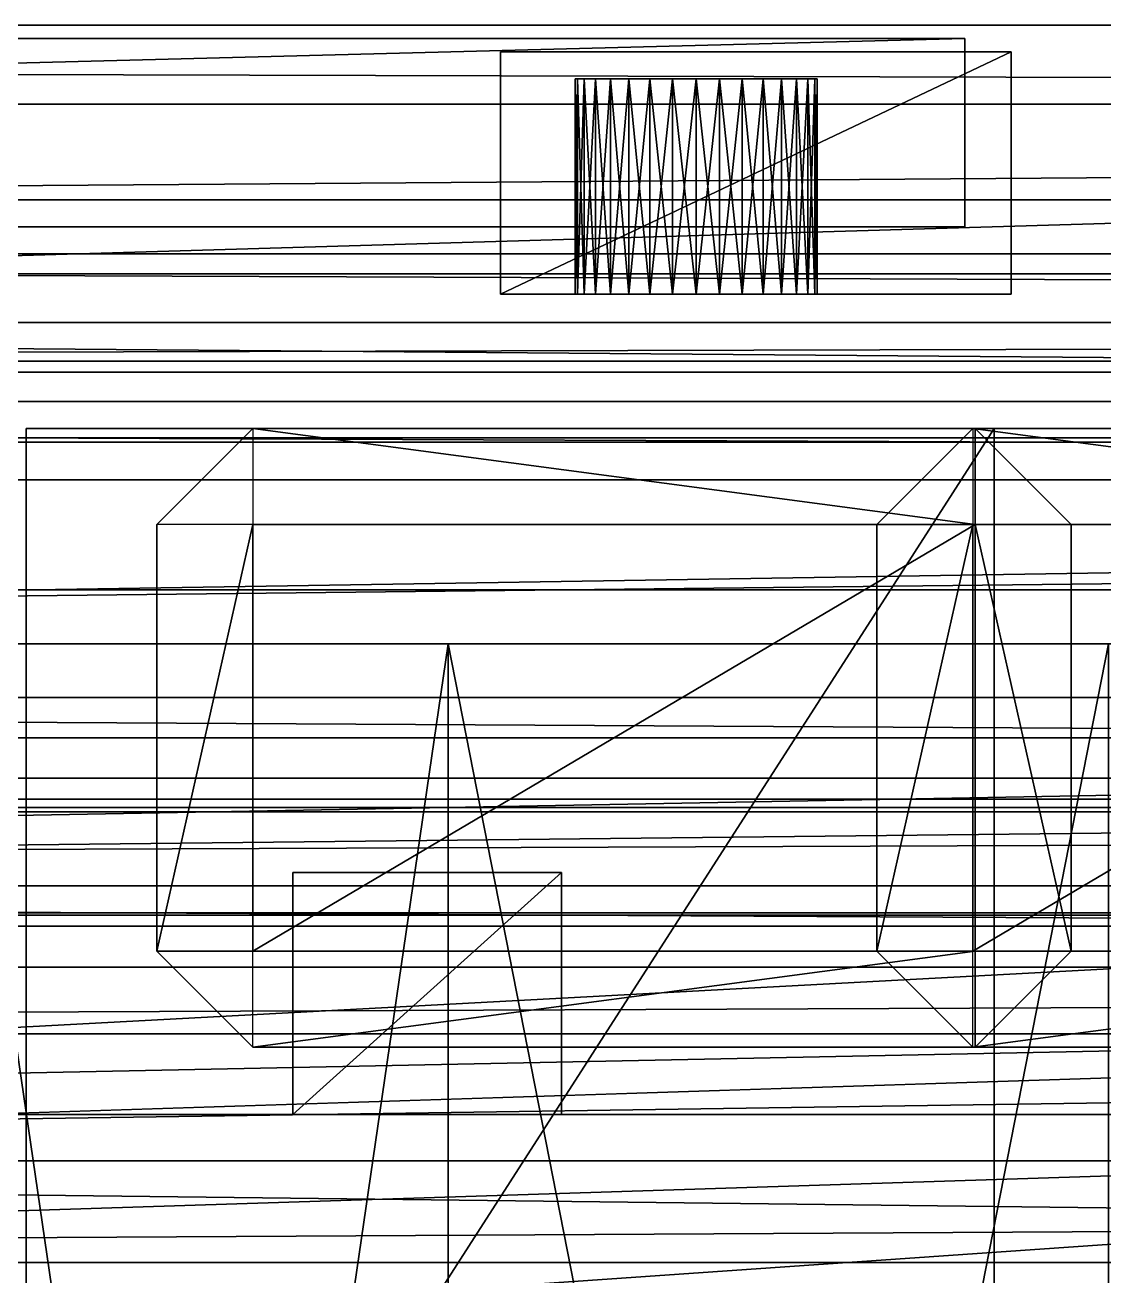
# Model space of a CAD drawing. Header units: millimetres. Extents: x -18 to 4450, y -985 to 970.
# Drawn here: x 2660.1 to 2740.3, y 783 to 876 of the extents above; entities that cross this region are included whole.
import ezdxf

# ---------------------------------------------------------------- set-up
doc = ezdxf.new("R2010")
doc.units = ezdxf.units.MM
for name, color, linetype in [('body__right_beltline_trim_rear_tub', 9, 'CONTINUOUS'), ('body__right_rear_black_fender_flare_arc_10', 250, 'CONTINUOUS'), ('body__right_rear_black_fender_flare_arc_9', 250, 'CONTINUOUS'), ('body__right_rear_outer_arch_rounded_skin_facet_7', 40, 'CONTINUOUS'), ('body__right_rear_quarter_panel', 40, 'CONTINUOUS'), ('body__right_rear_quarter_waist_tapered_surface', 40, 'CONTINUOUS'), ('body__right_rear_tub_top_flange', 50, 'CONTINUOUS'), ('body__right_tub_top_capping', 40, 'CONTINUOUS'), ('hard_top__right_hardtop_lower_retainer_rail', 9, 'CONTINUOUS'), ('hard_top__right_hardtop_lower_side_roll_surface', 8, 'CONTINUOUS'), ('hard_top__right_hardtop_rear_window_center_track', 9, 'CONTINUOUS'), ('hard_top__right_hardtop_rear_window_lower_inner_shadow', 151, 'CONTINUOUS'), ('hard_top__right_hardtop_rear_window_upper_inner_shadow', 151, 'CONTINUOUS'), ('hard_top__right_hardtop_side_panel', 40, 'CONTINUOUS'), ('hard_top__right_hardtop_side_tapered_upper_skin', 40, 'CONTINUOUS'), ('hard_top__right_hardtop_to_tub_join_shadow', 250, 'CONTINUOUS'), ('hard_top__right_roof_drip_rail_outer_shadow', 8, 'CONTINUOUS'), ('hard_top__right_roof_gutter_rivet_7', 9, 'CONTINUOUS'), ('hard_top__right_roof_side_panel_subtle_vertical_pressing_4', 8, 'CONTINUOUS'), ('hard_top__roof_right_gutter', 7, 'CONTINUOUS'), ('running_gear__rear_right_tire_sidewall_tick_6', 8, 'CONTINUOUS'), ('running_gear__rear_right_tire_sidewall_tick_7', 8, 'CONTINUOUS'), ('running_gear__rear_right_tire_tire', 250, 'CONTINUOUS')]:
    doc.layers.add(name, color=color, linetype=linetype)

msp = doc.modelspace()

# ---------------------------------------------------------------- linework, layer by layer
at = {"layer": 'body__right_beltline_trim_rear_tub'}
for points in [[(1965.000033, 845.000029, 1118.000031), (1965.000033, 845.000029, 1146.000028), (3355.000019, 845.000029, 1146.000028)], [(1965.000033, 845.000029, 1118.000031), (3355.000019, 845.000029, 1146.000028), (3355.000019, 845.000029, 1118.000031)], [(1965.000033, 823.000014, 1146.000028), (3355.000019, 823.000014, 1146.000028), (3355.000019, 845.000029, 1146.000028)], [(1965.000033, 823.000014, 1146.000028), (3355.000019, 845.000029, 1146.000028), (1965.000033, 845.000029, 1146.000028)], [(1965.000033, 823.000014, 1118.000031), (1965.000033, 845.000029, 1118.000031), (3355.000019, 845.000029, 1118.000031)], [(1965.000033, 823.000014, 1118.000031), (3355.000019, 845.000029, 1118.000031), (3355.000019, 823.000014, 1118.000031)], [(1965.000033, 823.000014, 1118.000031), (3355.000019, 823.000014, 1118.000031), (3355.000019, 823.000014, 1146.000028)], [(1965.000033, 823.000014, 1118.000031), (3355.000019, 823.000014, 1146.000028), (1965.000033, 823.000014, 1146.000028)]]:
    msp.add_3dface(points, dxfattribs=at)
at = {"layer": 'body__right_rear_black_fender_flare_arc_10'}
for points in [[(2669.900656, 838.859975, 584.640026), (2677.040815, 846.000016, 584.640026), (2677.040815, 846.000016, 604.359984)], [(2669.900656, 838.859975, 584.640026), (2677.040815, 846.000016, 604.359984), (2669.900656, 838.859975, 604.359984)], [(2669.900656, 838.859975, 584.640026), (2677.040815, 846.000016, 584.640026), (2677.040815, 838.859975, 577.499986)], [(2669.900656, 838.859975, 604.359984), (2677.040815, 846.000016, 604.359984), (2677.040815, 838.859975, 611.500025)], [(2677.040815, 846.000016, 584.640026), (2677.040815, 846.000016, 604.359984), (2730.760813, 846.000016, 604.359984)], [(2677.040815, 846.000016, 584.640026), (2730.760813, 846.000016, 604.359984), (2730.760813, 846.000016, 584.640026)], [(2677.040815, 846.000016, 584.640026), (2677.040815, 838.859975, 577.499986), (2730.760813, 838.859975, 577.499986)], [(2677.040815, 846.000016, 584.640026), (2730.760813, 838.859975, 577.499986), (2730.760813, 846.000016, 584.640026)], [(2677.040815, 846.000016, 604.359984), (2677.040815, 838.859975, 611.500025), (2730.760813, 838.859975, 611.500025)], [(2677.040815, 846.000016, 604.359984), (2730.760813, 838.859975, 611.500025), (2730.760813, 846.000016, 604.359984)], [(2737.900734, 838.859975, 584.640026), (2730.760813, 846.000016, 584.640026), (2730.760813, 846.000016, 604.359984)], [(2737.900734, 838.859975, 584.640026), (2730.760813, 846.000016, 604.359984), (2737.900734, 838.859975, 604.359984)], [(2737.900734, 838.859975, 584.640026), (2730.760813, 846.000016, 584.640026), (2730.760813, 838.859975, 577.499986)], [(2737.900734, 838.859975, 604.359984), (2730.760813, 846.000016, 604.359984), (2730.760813, 838.859975, 611.500025)], [(2669.900656, 807.139993, 584.640026), (2669.900656, 807.139993, 604.359984), (2669.900656, 838.859975, 604.359984)], [(2669.900656, 807.139993, 584.640026), (2669.900656, 838.859975, 604.359984), (2669.900656, 838.859975, 584.640026)], [(2669.900656, 807.139993, 584.640026), (2677.040815, 807.139993, 577.499986), (2677.040815, 838.859975, 577.499986)], [(2669.900656, 807.139993, 584.640026), (2677.040815, 838.859975, 577.499986), (2669.900656, 838.859975, 584.640026)], [(2669.900656, 807.139993, 604.359984), (2677.040815, 807.139993, 611.500025), (2677.040815, 838.859975, 611.500025)], [(2669.900656, 807.139993, 604.359984), (2677.040815, 838.859975, 611.500025), (2669.900656, 838.859975, 604.359984)], [(2677.040815, 807.139993, 611.500025), (2730.760813, 807.139993, 611.500025), (2730.760813, 838.859975, 611.500025)], [(2677.040815, 807.139993, 611.500025), (2730.760813, 838.859975, 611.500025), (2677.040815, 838.859975, 611.500025)], [(2677.040815, 807.139993, 577.499986), (2677.040815, 838.859975, 577.499986), (2730.760813, 838.859975, 577.499986)], [(2677.040815, 807.139993, 577.499986), (2730.760813, 838.859975, 577.499986), (2730.760813, 807.139993, 577.499986)], [(2737.900734, 807.139993, 584.640026), (2730.760813, 807.139993, 577.499986), (2730.760813, 838.859975, 577.499986)], [(2737.900734, 807.139993, 584.640026), (2730.760813, 838.859975, 577.499986), (2737.900734, 838.859975, 584.640026)], [(2737.900734, 807.139993, 604.359984), (2730.760813, 807.139993, 611.500025), (2730.760813, 838.859975, 611.500025)], [(2737.900734, 807.139993, 604.359984), (2730.760813, 838.859975, 611.500025), (2737.900734, 838.859975, 604.359984)], [(2737.900734, 807.139993, 584.640026), (2737.900734, 838.859975, 584.640026), (2737.900734, 838.859975, 604.359984)], [(2737.900734, 807.139993, 584.640026), (2737.900734, 838.859975, 604.359984), (2737.900734, 807.139993, 604.359984)], [(2669.900656, 807.139993, 584.640026), (2677.040815, 800.000012, 584.640026), (2677.040815, 800.000012, 604.359984)], [(2669.900656, 807.139993, 584.640026), (2677.040815, 800.000012, 604.359984), (2669.900656, 807.139993, 604.359984)], [(2669.900656, 807.139993, 584.640026), (2677.040815, 800.000012, 584.640026), (2677.040815, 807.139993, 577.499986)], [(2669.900656, 807.139993, 604.359984), (2677.040815, 800.000012, 604.359984), (2677.040815, 807.139993, 611.500025)], [(2677.040815, 800.000012, 584.640026), (2677.040815, 807.139993, 577.499986), (2730.760813, 807.139993, 577.499986)], [(2677.040815, 800.000012, 584.640026), (2730.760813, 807.139993, 577.499986), (2730.760813, 800.000012, 584.640026)], [(2677.040815, 800.000012, 604.359984), (2677.040815, 807.139993, 611.500025), (2730.760813, 807.139993, 611.500025)], [(2677.040815, 800.000012, 604.359984), (2730.760813, 807.139993, 611.500025), (2730.760813, 800.000012, 604.359984)], [(2737.900734, 807.139993, 584.640026), (2730.760813, 800.000012, 584.640026), (2730.760813, 800.000012, 604.359984)], [(2737.900734, 807.139993, 584.640026), (2730.760813, 800.000012, 604.359984), (2737.900734, 807.139993, 604.359984)], [(2737.900734, 807.139993, 584.640026), (2730.760813, 800.000012, 584.640026), (2730.760813, 807.139993, 577.499986)], [(2737.900734, 807.139993, 604.359984), (2730.760813, 800.000012, 604.359984), (2730.760813, 807.139993, 611.500025)], [(2677.040815, 800.000012, 584.640026), (2730.760813, 800.000012, 584.640026), (2730.760813, 800.000012, 604.359984)], [(2677.040815, 800.000012, 584.640026), (2730.760813, 800.000012, 604.359984), (2677.040815, 800.000012, 604.359984)]]:
    msp.add_3dface(points, dxfattribs=at)
at = {"layer": 'body__right_rear_black_fender_flare_arc_9'}
for points in [[(2723.440886, 838.859975, 655.690312), (2730.581045, 846.000016, 655.690312), (2730.581045, 846.000016, 675.41033)], [(2723.440886, 838.859975, 655.690312), (2730.581045, 846.000016, 675.41033), (2723.440886, 838.859975, 675.41033)], [(2723.440886, 838.859975, 655.690312), (2730.581045, 846.000016, 655.690312), (2730.581045, 838.859975, 648.550332)], [(2723.440886, 838.859975, 675.41033), (2730.581045, 846.000016, 675.41033), (2730.581045, 838.859975, 682.550311)], [(2730.581045, 846.000016, 655.690312), (2730.581045, 846.000016, 675.41033), (2784.301043, 846.000016, 675.41033)], [(2730.581045, 846.000016, 655.690312), (2784.301043, 846.000016, 675.41033), (2784.301043, 846.000016, 655.690312)], [(2730.581045, 846.000016, 655.690312), (2730.581045, 838.859975, 648.550332), (2784.301043, 838.859975, 648.550332)], [(2730.581045, 846.000016, 655.690312), (2784.301043, 838.859975, 648.550332), (2784.301043, 846.000016, 655.690312)], [(2730.581045, 846.000016, 675.41033), (2730.581045, 838.859975, 682.550311), (2784.301043, 838.859975, 682.550311)], [(2730.581045, 846.000016, 675.41033), (2784.301043, 838.859975, 682.550311), (2784.301043, 846.000016, 675.41033)], [(2723.440886, 807.139993, 655.690312), (2723.440886, 807.139993, 675.41033), (2723.440886, 838.859975, 675.41033)], [(2723.440886, 807.139993, 655.690312), (2723.440886, 838.859975, 675.41033), (2723.440886, 838.859975, 655.690312)], [(2723.440886, 807.139993, 655.690312), (2730.581045, 807.139993, 648.550332), (2730.581045, 838.859975, 648.550332)], [(2723.440886, 807.139993, 655.690312), (2730.581045, 838.859975, 648.550332), (2723.440886, 838.859975, 655.690312)], [(2723.440886, 807.139993, 675.41033), (2730.581045, 807.139993, 682.550311), (2730.581045, 838.859975, 682.550311)], [(2723.440886, 807.139993, 675.41033), (2730.581045, 838.859975, 682.550311), (2723.440886, 838.859975, 675.41033)], [(2730.581045, 807.139993, 682.550311), (2784.301043, 807.139993, 682.550311), (2784.301043, 838.859975, 682.550311)], [(2730.581045, 807.139993, 682.550311), (2784.301043, 838.859975, 682.550311), (2730.581045, 838.859975, 682.550311)], [(2730.581045, 807.139993, 648.550332), (2730.581045, 838.859975, 648.550332), (2784.301043, 838.859975, 648.550332)], [(2730.581045, 807.139993, 648.550332), (2784.301043, 838.859975, 648.550332), (2784.301043, 807.139993, 648.550332)], [(2723.440886, 807.139993, 655.690312), (2730.581045, 800.000012, 655.690312), (2730.581045, 800.000012, 675.41033)], [(2723.440886, 807.139993, 655.690312), (2730.581045, 800.000012, 675.41033), (2723.440886, 807.139993, 675.41033)], [(2723.440886, 807.139993, 655.690312), (2730.581045, 800.000012, 655.690312), (2730.581045, 807.139993, 648.550332)], [(2723.440886, 807.139993, 675.41033), (2730.581045, 800.000012, 675.41033), (2730.581045, 807.139993, 682.550311)], [(2730.581045, 800.000012, 655.690312), (2730.581045, 807.139993, 648.550332), (2784.301043, 807.139993, 648.550332)], [(2730.581045, 800.000012, 655.690312), (2784.301043, 807.139993, 648.550332), (2784.301043, 800.000012, 655.690312)], [(2730.581045, 800.000012, 675.41033), (2730.581045, 807.139993, 682.550311), (2784.301043, 807.139993, 682.550311)], [(2730.581045, 800.000012, 675.41033), (2784.301043, 807.139993, 682.550311), (2784.301043, 800.000012, 675.41033)], [(2730.581045, 800.000012, 655.690312), (2784.301043, 800.000012, 655.690312), (2784.301043, 800.000012, 675.41033)], [(2730.581045, 800.000012, 655.690312), (2784.301043, 800.000012, 675.41033), (2730.581045, 800.000012, 675.41033)]]:
    msp.add_3dface(points, dxfattribs=at)
at = {"layer": 'body__right_rear_outer_arch_rounded_skin_facet_7'}
for points in [[(2660.173416, 734.000027, 688.000023), (2660.173416, 846.000016, 688.000023), (2732.173443, 846.000016, 688.000023)], [(2660.173416, 734.000027, 688.000023), (2732.173443, 846.000016, 688.000023), (2732.173443, 734.000027, 688.000023)], [(2660.173416, 734.000027, 683.960915), (2732.173443, 734.000027, 683.960915), (2732.173443, 846.000016, 683.960915)], [(2660.173416, 734.000027, 683.960915), (2732.173443, 846.000016, 683.960915), (2660.173416, 846.000016, 683.960915)], [(2660.173416, 734.000027, 688.000023), (2660.173416, 734.000027, 683.960915), (2660.173416, 846.000016, 683.960915)], [(2660.173416, 734.000027, 688.000023), (2660.173416, 846.000016, 683.960915), (2660.173416, 846.000016, 688.000023)], [(2660.173416, 846.000016, 688.000023), (2660.173416, 846.000016, 683.960915), (2732.173443, 846.000016, 683.960915)], [(2660.173416, 846.000016, 688.000023), (2732.173443, 846.000016, 683.960915), (2732.173443, 846.000016, 688.000023)], [(2732.173443, 846.000016, 688.000023), (2732.173443, 846.000016, 683.960915), (2732.173443, 734.000027, 683.960915)], [(2732.173443, 846.000016, 688.000023), (2732.173443, 734.000027, 683.960915), (2732.173443, 734.000027, 688.000023)]]:
    msp.add_3dface(points, dxfattribs=at)
at = {"layer": 'body__right_rear_quarter_panel'}
for points in [[(2154.700041, 795.000017, 739.700019), (2154.700041, 795.000017, 1320.299983), (3395.299911, 795.000017, 1320.299983)], [(2154.700041, 795.000017, 739.700019), (3395.299911, 795.000017, 1320.299983), (3395.299911, 795.000017, 739.700019)], [(2154.700041, 795.000017, 739.700019), (2154.700041, 780.300021, 725.000024), (3395.299911, 780.300021, 725.000024)], [(2154.700041, 795.000017, 739.700019), (3395.299911, 780.300021, 725.000024), (3395.299911, 795.000017, 739.700019)], [(2154.700041, 795.000017, 1320.299983), (2154.700041, 780.300021, 1335.000038), (3395.299911, 780.300021, 1335.000038)], [(2154.700041, 795.000017, 1320.299983), (3395.299911, 780.300021, 1335.000038), (3395.299911, 795.000017, 1320.299983)]]:
    msp.add_3dface(points, dxfattribs=at)
at = {"layer": 'body__right_rear_quarter_waist_tapered_surface'}
for points in [[(1942.000031, 730.000019, 723.999977), (1942.000031, 829.999983, 723.999977), (3384.99999, 829.999983, 745.999992)], [(1942.000031, 730.000019, 723.999977), (3384.99999, 829.999983, 745.999992), (3384.99999, 730.000019, 745.999992)], [(1942.000031, 730.000019, 1304.999948), (3384.99999, 730.000019, 1277.999997), (3384.99999, 829.999983, 1277.999997)], [(1942.000031, 730.000019, 1304.999948), (3384.99999, 829.999983, 1277.999997), (1942.000031, 829.999983, 1304.999948)], [(1942.000031, 829.999983, 723.999977), (1942.000031, 829.999983, 1304.999948), (3384.99999, 829.999983, 1277.999997)], [(1942.000031, 829.999983, 723.999977), (3384.99999, 829.999983, 1277.999997), (3384.99999, 829.999983, 745.999992)]]:
    msp.add_3dface(points, dxfattribs=at)
at = {"layer": 'body__right_rear_tub_top_flange'}
for points in [[(2332.560062, 825.999975, 1242.560029), (2332.560062, 825.999975, 1263.440013), (3677.439928, 825.999975, 1263.440013)], [(2332.560062, 825.999975, 1242.560029), (3677.439928, 825.999975, 1263.440013), (3677.439928, 825.999975, 1242.560029)], [(2332.560062, 825.999975, 1242.560029), (2332.560062, 818.44002, 1235.000014), (3677.439928, 818.44002, 1235.000014)], [(2332.560062, 825.999975, 1242.560029), (3677.439928, 818.44002, 1235.000014), (3677.439928, 825.999975, 1242.560029)], [(2332.560062, 825.999975, 1263.440013), (2332.560062, 818.44002, 1271.000028), (3677.439928, 818.44002, 1271.000028)], [(2332.560062, 825.999975, 1263.440013), (3677.439928, 818.44002, 1271.000028), (3677.439928, 825.999975, 1263.440013)], [(2332.560062, 791.559994, 1271.000028), (3677.439928, 791.559994, 1271.000028), (3677.439928, 818.44002, 1271.000028)], [(2332.560062, 791.559994, 1271.000028), (3677.439928, 818.44002, 1271.000028), (2332.560062, 818.44002, 1271.000028)], [(2332.560062, 791.559994, 1235.000014), (2332.560062, 818.44002, 1235.000014), (3677.439928, 818.44002, 1235.000014)], [(2332.560062, 791.559994, 1235.000014), (3677.439928, 818.44002, 1235.000014), (3677.439928, 791.559994, 1235.000014)], [(2332.560062, 783.999979, 1242.560029), (2332.560062, 791.559994, 1235.000014), (3677.439928, 791.559994, 1235.000014)], [(2332.560062, 783.999979, 1242.560029), (3677.439928, 791.559994, 1235.000014), (3677.439928, 783.999979, 1242.560029)], [(2332.560062, 783.999979, 1263.440013), (2332.560062, 791.559994, 1271.000028), (3677.439928, 791.559994, 1271.000028)], [(2332.560062, 783.999979, 1263.440013), (3677.439928, 791.559994, 1271.000028), (3677.439928, 783.999979, 1263.440013)], [(2332.560062, 783.999979, 1242.560029), (3677.439928, 783.999979, 1242.560029), (3677.439928, 783.999979, 1263.440013)], [(2332.560062, 783.999979, 1242.560029), (3677.439928, 783.999979, 1263.440013), (2332.560062, 783.999979, 1263.440013)]]:
    msp.add_3dface(points, dxfattribs=at)
at = {"layer": 'body__right_tub_top_capping'}
for points in [[(1972.180009, 857.500017, 1334.179997), (1972.180009, 857.500017, 1367.820024), (3477.81992, 857.500017, 1367.820024)], [(1972.180009, 857.500017, 1334.179997), (3477.81992, 857.500017, 1367.820024), (3477.81992, 857.500017, 1334.179997)], [(1972.180009, 857.500017, 1334.179997), (1972.180009, 845.319986, 1322.000027), (3477.81992, 845.319986, 1322.000027)], [(1972.180009, 857.500017, 1334.179997), (3477.81992, 845.319986, 1322.000027), (3477.81992, 857.500017, 1334.179997)], [(1972.180009, 857.500017, 1367.820024), (1972.180009, 845.319986, 1379.999995), (3477.81992, 845.319986, 1379.999995)], [(1972.180009, 857.500017, 1367.820024), (3477.81992, 845.319986, 1379.999995), (3477.81992, 857.500017, 1367.820024)], [(1972.180009, 764.680028, 1379.999995), (3477.81992, 764.680028, 1379.999995), (3477.81992, 845.319986, 1379.999995)], [(1972.180009, 764.680028, 1379.999995), (3477.81992, 845.319986, 1379.999995), (1972.180009, 845.319986, 1379.999995)], [(1972.180009, 764.680028, 1322.000027), (1972.180009, 845.319986, 1322.000027), (3477.81992, 845.319986, 1322.000027)], [(1972.180009, 764.680028, 1322.000027), (3477.81992, 845.319986, 1322.000027), (3477.81992, 764.680028, 1322.000027)]]:
    msp.add_3dface(points, dxfattribs=at)
at = {"layer": 'hard_top__right_hardtop_lower_retainer_rail'}
for points in [[(1248.819947, 851.000011, 1296.820045), (1248.819947, 851.000011, 1325.180054), (3431.18, 851.000011, 1325.180054)], [(1248.819947, 851.000011, 1296.820045), (3431.18, 851.000011, 1325.180054), (3431.18, 851.000011, 1296.820045)], [(1248.819947, 851.000011, 1296.820045), (1248.819947, 842.180014, 1287.999988), (3431.18, 842.180014, 1287.999988)], [(1248.819947, 851.000011, 1296.820045), (3431.18, 842.180014, 1287.999988), (3431.18, 851.000011, 1296.820045)], [(1248.819947, 851.000011, 1325.180054), (1248.819947, 842.180014, 1333.999991), (3431.18, 842.180014, 1333.999991)], [(1248.819947, 851.000011, 1325.180054), (3431.18, 842.180014, 1333.999991), (3431.18, 851.000011, 1325.180054)], [(1248.819947, 817.820013, 1333.999991), (3431.18, 817.820013, 1333.999991), (3431.18, 842.180014, 1333.999991)], [(1248.819947, 817.820013, 1333.999991), (3431.18, 842.180014, 1333.999991), (1248.819947, 842.180014, 1333.999991)], [(1248.819947, 817.820013, 1287.999988), (1248.819947, 842.180014, 1287.999988), (3431.18, 842.180014, 1287.999988)], [(1248.819947, 817.820013, 1287.999988), (3431.18, 842.180014, 1287.999988), (3431.18, 817.820013, 1287.999988)], [(1248.819947, 809.000015, 1296.820045), (1248.819947, 817.820013, 1287.999988), (3431.18, 817.820013, 1287.999988)], [(1248.819947, 809.000015, 1296.820045), (3431.18, 817.820013, 1287.999988), (3431.18, 809.000015, 1296.820045)], [(1248.819947, 809.000015, 1325.180054), (1248.819947, 817.820013, 1333.999991), (3431.18, 817.820013, 1333.999991)], [(1248.819947, 809.000015, 1325.180054), (3431.18, 817.820013, 1333.999991), (3431.18, 809.000015, 1325.180054)], [(1248.819947, 809.000015, 1296.820045), (3431.18, 809.000015, 1296.820045), (3431.18, 809.000015, 1325.180054)], [(1248.819947, 809.000015, 1296.820045), (3431.18, 809.000015, 1325.180054), (1248.819947, 809.000015, 1325.180054)]]:
    msp.add_3dface(points, dxfattribs=at)
at = {"layer": 'hard_top__right_hardtop_lower_side_roll_surface'}
for points in [[(1225.000024, 741.999984, 1259.99999), (1225.000024, 811.999977, 1259.99999), (3414.999962, 811.999977, 1258.000016)], [(1225.000024, 741.999984, 1259.99999), (3414.999962, 811.999977, 1258.000016), (3414.999962, 741.999984, 1258.000016)], [(1225.000024, 741.999984, 1345.000029), (3414.999962, 741.999984, 1332.000017), (3414.999962, 811.999977, 1332.000017)], [(1225.000024, 741.999984, 1345.000029), (3414.999962, 811.999977, 1332.000017), (1225.000024, 811.999977, 1345.000029)], [(1225.000024, 811.999977, 1259.99999), (1225.000024, 811.999977, 1345.000029), (3414.999962, 811.999977, 1332.000017)], [(1225.000024, 811.999977, 1259.99999), (3414.999962, 811.999977, 1332.000017), (3414.999962, 811.999977, 1258.000016)]]:
    msp.add_3dface(points, dxfattribs=at)
at = {"layer": 'hard_top__right_hardtop_rear_window_center_track'}
for points in [[(2190.000057, 875, 1434.999943), (2190.000057, 875, 1452.999949), (2730.000019, 875, 1452.999949)], [(2190.000057, 875, 1434.999943), (2730.000019, 875, 1452.999949), (2730.000019, 875, 1434.999943)], [(2190.000057, 861.000001, 1452.999949), (2730.000019, 861.000001, 1452.999949), (2730.000019, 875, 1452.999949)], [(2190.000057, 861.000001, 1452.999949), (2730.000019, 875, 1452.999949), (2190.000057, 875, 1452.999949)], [(2190.000057, 861.000001, 1434.999943), (2190.000057, 875, 1434.999943), (2730.000019, 875, 1434.999943)], [(2190.000057, 861.000001, 1434.999943), (2730.000019, 875, 1434.999943), (2730.000019, 861.000001, 1434.999943)], [(2730.000019, 861.000001, 1434.999943), (2730.000019, 875, 1434.999943), (2730.000019, 875, 1452.999949)], [(2730.000019, 861.000001, 1434.999943), (2730.000019, 875, 1452.999949), (2730.000019, 861.000001, 1452.999949)], [(2190.000057, 861.000001, 1434.999943), (2730.000019, 861.000001, 1434.999943), (2730.000019, 861.000001, 1452.999949)], [(2190.000057, 861.000001, 1434.999943), (2730.000019, 861.000001, 1452.999949), (2190.000057, 861.000001, 1452.999949)]]:
    msp.add_3dface(points, dxfattribs=at)
at = {"layer": 'hard_top__right_hardtop_rear_window_lower_inner_shadow'}
for points in [[(2190.000057, 862.999976, 1360.000014), (2190.000057, 862.999976, 1381.999969), (2799.999952, 862.999976, 1381.999969)], [(2190.000057, 862.999976, 1360.000014), (2799.999952, 862.999976, 1381.999969), (2799.999952, 862.999976, 1360.000014)], [(2190.000057, 845.000029, 1381.999969), (2799.999952, 845.000029, 1381.999969), (2799.999952, 862.999976, 1381.999969)], [(2190.000057, 845.000029, 1381.999969), (2799.999952, 862.999976, 1381.999969), (2190.000057, 862.999976, 1381.999969)], [(2190.000057, 845.000029, 1360.000014), (2190.000057, 862.999976, 1360.000014), (2799.999952, 862.999976, 1360.000014)], [(2190.000057, 845.000029, 1360.000014), (2799.999952, 862.999976, 1360.000014), (2799.999952, 845.000029, 1360.000014)], [(2190.000057, 845.000029, 1360.000014), (2799.999952, 845.000029, 1360.000014), (2799.999952, 845.000029, 1381.999969)], [(2190.000057, 845.000029, 1360.000014), (2799.999952, 845.000029, 1381.999969), (2190.000057, 845.000029, 1381.999969)]]:
    msp.add_3dface(points, dxfattribs=at)
at = {"layer": 'hard_top__right_hardtop_rear_window_upper_inner_shadow'}
for points in [[(2190.000057, 862.999976, 1731.999993), (2190.000057, 862.999976, 1753.999949), (2799.999952, 862.999976, 1753.999949)], [(2190.000057, 862.999976, 1731.999993), (2799.999952, 862.999976, 1753.999949), (2799.999952, 862.999976, 1731.999993)], [(2190.000057, 845.000029, 1753.999949), (2799.999952, 845.000029, 1753.999949), (2799.999952, 862.999976, 1753.999949)], [(2190.000057, 845.000029, 1753.999949), (2799.999952, 862.999976, 1753.999949), (2190.000057, 862.999976, 1753.999949)], [(2190.000057, 845.000029, 1731.999993), (2190.000057, 862.999976, 1731.999993), (2799.999952, 862.999976, 1731.999993)], [(2190.000057, 845.000029, 1731.999993), (2799.999952, 862.999976, 1731.999993), (2799.999952, 845.000029, 1731.999993)], [(2190.000057, 845.000029, 1731.999993), (2799.999952, 845.000029, 1731.999993), (2799.999952, 845.000029, 1753.999949)], [(2190.000057, 845.000029, 1731.999993), (2799.999952, 845.000029, 1753.999949), (2190.000057, 845.000029, 1753.999949)]]:
    msp.add_3dface(points, dxfattribs=at)
at = {"layer": 'hard_top__right_hardtop_side_panel'}
for points in [[(1251.549959, 817.499995, 1331.550002), (1251.549959, 817.499995, 1898.450017), (3428.450108, 817.499995, 1898.450017)], [(1251.549959, 817.499995, 1331.550002), (3428.450108, 817.499995, 1898.450017), (3428.450108, 817.499995, 1331.550002)], [(1251.549959, 817.499995, 1331.550002), (1251.549959, 805.949986, 1320.000052), (3428.450108, 805.949986, 1320.000052)], [(1251.549959, 817.499995, 1331.550002), (3428.450108, 805.949986, 1320.000052), (3428.450108, 817.499995, 1331.550002)], [(1251.549959, 817.499995, 1898.450017), (1251.549959, 805.949986, 1909.999967), (3428.450108, 805.949986, 1909.999967)], [(1251.549959, 817.499995, 1898.450017), (3428.450108, 805.949986, 1909.999967), (3428.450108, 817.499995, 1898.450017)], [(1251.549959, 774.049997, 1909.999967), (3428.450108, 774.049997, 1909.999967), (3428.450108, 805.949986, 1909.999967)], [(1251.549959, 774.049997, 1909.999967), (3428.450108, 805.949986, 1909.999967), (1251.549959, 805.949986, 1909.999967)], [(1251.549959, 774.049997, 1320.000052), (1251.549959, 805.949986, 1320.000052), (3428.450108, 805.949986, 1320.000052)], [(1251.549959, 774.049997, 1320.000052), (3428.450108, 805.949986, 1320.000052), (3428.450108, 774.049997, 1320.000052)]]:
    msp.add_3dface(points, dxfattribs=at)
at = {"layer": 'hard_top__right_hardtop_side_tapered_upper_skin'}
for points in [[(1212.000012, 748.000026, 1307.999969), (1212.000012, 819.999993, 1307.999969), (3424.999952, 819.999993, 1299.999952)], [(1212.000012, 748.000026, 1307.999969), (3424.999952, 819.999993, 1299.999952), (3424.999952, 748.000026, 1299.999952)], [(1212.000012, 748.000026, 1789.999962), (3424.999952, 748.000026, 1781.999946), (3424.999952, 819.999993, 1781.999946)], [(1212.000012, 748.000026, 1789.999962), (3424.999952, 819.999993, 1781.999946), (1212.000012, 819.999993, 1789.999962)], [(1212.000012, 819.999993, 1307.999969), (1212.000012, 819.999993, 1789.999962), (3424.999952, 819.999993, 1781.999946)], [(1212.000012, 819.999993, 1307.999969), (3424.999952, 819.999993, 1781.999946), (3424.999952, 819.999993, 1299.999952)]]:
    msp.add_3dface(points, dxfattribs=at)
at = {"layer": 'hard_top__right_hardtop_to_tub_join_shadow'}
for points in [[(2200.000048, 833.999991, 1261.999965), (2200.000048, 833.999991, 1296.000004), (4389.999866, 833.999991, 1296.000004)], [(2200.000048, 833.999991, 1261.999965), (4389.999866, 833.999991, 1296.000004), (4389.999866, 833.999991, 1261.999965)], [(2200.000048, 810.000002, 1296.000004), (4389.999866, 810.000002, 1296.000004), (4389.999866, 833.999991, 1296.000004)], [(2200.000048, 810.000002, 1296.000004), (4389.999866, 833.999991, 1296.000004), (2200.000048, 833.999991, 1296.000004)], [(2200.000048, 810.000002, 1261.999965), (2200.000048, 833.999991, 1261.999965), (4389.999866, 833.999991, 1261.999965)], [(2200.000048, 810.000002, 1261.999965), (4389.999866, 833.999991, 1261.999965), (4389.999866, 810.000002, 1261.999965)], [(2200.000048, 810.000002, 1261.999965), (4389.999866, 810.000002, 1261.999965), (4389.999866, 810.000002, 1296.000004)], [(2200.000048, 810.000002, 1261.999965), (4389.999866, 810.000002, 1296.000004), (2200.000048, 810.000002, 1296.000004)]]:
    msp.add_3dface(points, dxfattribs=at)
at = {"layer": 'hard_top__right_roof_drip_rail_outer_shadow'}
for points in [[(1240.880013, 875.999987, 1789.880037), (1240.880013, 875.999987, 1808.120012), (3504.120111, 875.999987, 1808.120012)], [(1240.880013, 875.999987, 1789.880037), (3504.120111, 875.999987, 1808.120012), (3504.120111, 875.999987, 1789.880037)], [(1240.880013, 875.999987, 1789.880037), (1240.880013, 870.119989, 1784.000039), (3504.120111, 870.119989, 1784.000039)], [(1240.880013, 875.999987, 1789.880037), (3504.120111, 870.119989, 1784.000039), (3504.120111, 875.999987, 1789.880037)], [(1240.880013, 875.999987, 1808.120012), (1240.880013, 870.119989, 1814.00001), (3504.120111, 870.119989, 1814.00001)], [(1240.880013, 875.999987, 1808.120012), (3504.120111, 870.119989, 1814.00001), (3504.120111, 875.999987, 1808.120012)], [(1240.880013, 853.879988, 1814.00001), (3504.120111, 853.879988, 1814.00001), (3504.120111, 870.119989, 1814.00001)], [(1240.880013, 853.879988, 1814.00001), (3504.120111, 870.119989, 1814.00001), (1240.880013, 870.119989, 1814.00001)], [(1240.880013, 853.879988, 1784.000039), (1240.880013, 870.119989, 1784.000039), (3504.120111, 870.119989, 1784.000039)], [(1240.880013, 853.879988, 1784.000039), (3504.120111, 870.119989, 1784.000039), (3504.120111, 853.879988, 1784.000039)], [(1240.880013, 847.99999, 1789.880037), (1240.880013, 853.879988, 1784.000039), (3504.120111, 853.879988, 1784.000039)], [(1240.880013, 847.99999, 1789.880037), (3504.120111, 853.879988, 1784.000039), (3504.120111, 847.99999, 1789.880037)], [(1240.880013, 847.99999, 1808.120012), (1240.880013, 853.879988, 1814.00001), (3504.120111, 853.879988, 1814.00001)], [(1240.880013, 847.99999, 1808.120012), (3504.120111, 853.879988, 1814.00001), (3504.120111, 847.99999, 1808.120012)], [(1240.880013, 847.99999, 1789.880037), (3504.120111, 847.99999, 1789.880037), (3504.120111, 847.99999, 1808.120012)], [(1240.880013, 847.99999, 1789.880037), (3504.120111, 847.99999, 1808.120012), (1240.880013, 847.99999, 1808.120012)]]:
    msp.add_3dface(points, dxfattribs=at)
at = {"layer": 'hard_top__right_roof_gutter_rivet_7'}
for points in [[(2701.172829, 856.000006, 1829.755783), (2701.172829, 871.999979, 1829.755783), (2700.999975, 871.999979, 1827.999949)], [(2701.172829, 856.000006, 1829.755783), (2700.999975, 871.999979, 1827.999949), (2700.999975, 856.000006, 1827.999949)], [(2710.000038, 871.999979, 1827.999949), (2701.172829, 871.999979, 1829.755783), (2700.999975, 871.999979, 1827.999949)], [(2700.999975, 856.000006, 1827.999949), (2700.999975, 871.999979, 1827.999949), (2701.172829, 871.999979, 1826.244235)], [(2700.999975, 856.000006, 1827.999949), (2701.172829, 871.999979, 1826.244235), (2701.172829, 856.000006, 1826.244235)], [(2710.000038, 871.999979, 1827.999949), (2700.999975, 871.999979, 1827.999949), (2701.172829, 871.999979, 1826.244235)], [(2701.68519, 856.000006, 1831.444144), (2701.68519, 871.999979, 1831.444144), (2701.172829, 871.999979, 1829.755783)], [(2701.68519, 856.000006, 1831.444144), (2701.172829, 871.999979, 1829.755783), (2701.172829, 856.000006, 1829.755783)], [(2710.000038, 871.999979, 1827.999949), (2701.68519, 871.999979, 1831.444144), (2701.172829, 871.999979, 1829.755783)], [(2701.172829, 856.000006, 1826.244235), (2701.172829, 871.999979, 1826.244235), (2701.68519, 871.999979, 1824.555874)], [(2701.172829, 856.000006, 1826.244235), (2701.68519, 871.999979, 1824.555874), (2701.68519, 856.000006, 1824.555874)], [(2710.000038, 871.999979, 1827.999949), (2701.172829, 871.999979, 1826.244235), (2701.68519, 871.999979, 1824.555874)], [(2702.516794, 856.000006, 1833.000183), (2702.516794, 871.999979, 1833.000183), (2701.68519, 871.999979, 1831.444144)], [(2702.516794, 856.000006, 1833.000183), (2701.68519, 871.999979, 1831.444144), (2701.68519, 856.000006, 1831.444144)], [(2710.000038, 871.999979, 1827.999949), (2702.516794, 871.999979, 1833.000183), (2701.68519, 871.999979, 1831.444144)], [(2701.68519, 856.000006, 1824.555874), (2701.68519, 871.999979, 1824.555874), (2702.516794, 871.999979, 1822.999835)], [(2701.68519, 856.000006, 1824.555874), (2702.516794, 871.999979, 1822.999835), (2702.516794, 856.000006, 1822.999835)], [(2710.000038, 871.999979, 1827.999949), (2701.68519, 871.999979, 1824.555874), (2702.516794, 871.999979, 1822.999835)], [(2703.635931, 856.000006, 1834.363937), (2703.635931, 871.999979, 1834.363937), (2702.516794, 871.999979, 1833.000183)], [(2703.635931, 856.000006, 1834.363937), (2702.516794, 871.999979, 1833.000183), (2702.516794, 856.000006, 1833.000183)], [(2710.000038, 871.999979, 1827.999949), (2703.635931, 871.999979, 1834.363937), (2702.516794, 871.999979, 1833.000183)], [(2702.516794, 856.000006, 1822.999835), (2702.516794, 871.999979, 1822.999835), (2703.635931, 871.999979, 1821.636081)], [(2702.516794, 856.000006, 1822.999835), (2703.635931, 871.999979, 1821.636081), (2703.635931, 856.000006, 1821.636081)], [(2710.000038, 871.999979, 1827.999949), (2702.516794, 871.999979, 1822.999835), (2703.635931, 871.999979, 1821.636081)], [(2704.999924, 856.000006, 1835.483193), (2704.999924, 871.999979, 1835.483193), (2703.635931, 871.999979, 1834.363937)], [(2704.999924, 856.000006, 1835.483193), (2703.635931, 871.999979, 1834.363937), (2703.635931, 856.000006, 1834.363937)], [(2710.000038, 871.999979, 1827.999949), (2704.999924, 871.999979, 1835.483193), (2703.635931, 871.999979, 1834.363937)], [(2703.635931, 856.000006, 1821.636081), (2703.635931, 871.999979, 1821.636081), (2704.999924, 871.999979, 1820.516825)], [(2703.635931, 856.000006, 1821.636081), (2704.999924, 871.999979, 1820.516825), (2704.999924, 856.000006, 1820.516825)], [(2710.000038, 871.999979, 1827.999949), (2703.635931, 871.999979, 1821.636081), (2704.999924, 871.999979, 1820.516825)], [(2706.555843, 856.000006, 1836.314917), (2706.555843, 871.999979, 1836.314917), (2704.999924, 871.999979, 1835.483193)], [(2706.555843, 856.000006, 1836.314917), (2704.999924, 871.999979, 1835.483193), (2704.999924, 856.000006, 1835.483193)], [(2710.000038, 871.999979, 1827.999949), (2706.555843, 871.999979, 1836.314917), (2704.999924, 871.999979, 1835.483193)], [(2704.999924, 856.000006, 1820.516825), (2704.999924, 871.999979, 1820.516825), (2706.555843, 871.999979, 1819.685102)], [(2704.999924, 856.000006, 1820.516825), (2706.555843, 871.999979, 1819.685102), (2706.555843, 856.000006, 1819.685102)], [(2710.000038, 871.999979, 1827.999949), (2704.999924, 871.999979, 1820.516825), (2706.555843, 871.999979, 1819.685102)], [(2708.244085, 856.000006, 1836.82704), (2708.244085, 871.999979, 1836.82704), (2706.555843, 871.999979, 1836.314917)], [(2708.244085, 856.000006, 1836.82704), (2706.555843, 871.999979, 1836.314917), (2706.555843, 856.000006, 1836.314917)], [(2710.000038, 871.999979, 1827.999949), (2708.244085, 871.999979, 1836.82704), (2706.555843, 871.999979, 1836.314917)], [(2706.555843, 856.000006, 1819.685102), (2706.555843, 871.999979, 1819.685102), (2708.244085, 871.999979, 1819.172978)], [(2706.555843, 856.000006, 1819.685102), (2708.244085, 871.999979, 1819.172978), (2708.244085, 856.000006, 1819.172978)], [(2710.000038, 871.999979, 1827.999949), (2706.555843, 871.999979, 1819.685102), (2708.244085, 871.999979, 1819.172978)], [(2710.000038, 856.000006, 1837.000012), (2710.000038, 871.999979, 1837.000012), (2708.244085, 871.999979, 1836.82704)], [(2710.000038, 856.000006, 1837.000012), (2708.244085, 871.999979, 1836.82704), (2708.244085, 856.000006, 1836.82704)], [(2710.000038, 871.999979, 1827.999949), (2710.000038, 871.999979, 1837.000012), (2708.244085, 871.999979, 1836.82704)], [(2708.244085, 856.000006, 1819.172978), (2708.244085, 871.999979, 1819.172978), (2710.000038, 871.999979, 1819.000006)], [(2708.244085, 856.000006, 1819.172978), (2710.000038, 871.999979, 1819.000006), (2710.000038, 856.000006, 1819.000006)], [(2710.000038, 871.999979, 1827.999949), (2708.244085, 871.999979, 1819.172978), (2710.000038, 871.999979, 1819.000006)], [(2710.000038, 871.999979, 1827.999949), (2719.000101, 871.999979, 1827.999949), (2718.827009, 871.999979, 1829.755783)], [(2710.000038, 871.999979, 1827.999949), (2718.827009, 871.999979, 1829.755783), (2718.314886, 871.999979, 1831.444144)], [(2710.000038, 871.999979, 1827.999949), (2718.314886, 871.999979, 1831.444144), (2717.483282, 871.999979, 1833.000183)], [(2710.000038, 871.999979, 1827.999949), (2717.483282, 871.999979, 1833.000183), (2716.363907, 871.999979, 1834.363937)], [(2710.000038, 871.999979, 1827.999949), (2716.363907, 871.999979, 1834.363937), (2715.000153, 871.999979, 1835.483193)], [(2710.000038, 871.999979, 1827.999949), (2715.000153, 871.999979, 1835.483193), (2713.444233, 871.999979, 1836.314917)], [(2710.000038, 871.999979, 1827.999949), (2713.444233, 871.999979, 1836.314917), (2711.755753, 871.999979, 1836.82704)], [(2711.755753, 856.000006, 1836.82704), (2711.755753, 871.999979, 1836.82704), (2710.000038, 871.999979, 1837.000012)], [(2711.755753, 856.000006, 1836.82704), (2710.000038, 871.999979, 1837.000012), (2710.000038, 856.000006, 1837.000012)], [(2710.000038, 871.999979, 1827.999949), (2711.755753, 871.999979, 1836.82704), (2710.000038, 871.999979, 1837.000012)], [(2710.000038, 856.000006, 1819.000006), (2710.000038, 871.999979, 1819.000006), (2711.755753, 871.999979, 1819.172978)], [(2710.000038, 856.000006, 1819.000006), (2711.755753, 871.999979, 1819.172978), (2711.755753, 856.000006, 1819.172978)], [(2710.000038, 871.999979, 1827.999949), (2710.000038, 871.999979, 1819.000006), (2711.755753, 871.999979, 1819.172978)], [(2710.000038, 871.999979, 1827.999949), (2711.755753, 871.999979, 1819.172978), (2713.444233, 871.999979, 1819.685102)], [(2710.000038, 871.999979, 1827.999949), (2713.444233, 871.999979, 1819.685102), (2715.000153, 871.999979, 1820.516825)], [(2710.000038, 871.999979, 1827.999949), (2715.000153, 871.999979, 1820.516825), (2716.363907, 871.999979, 1821.636081)], [(2710.000038, 871.999979, 1827.999949), (2716.363907, 871.999979, 1821.636081), (2717.483282, 871.999979, 1822.999835)], [(2710.000038, 871.999979, 1827.999949), (2717.483282, 871.999979, 1822.999835), (2718.314886, 871.999979, 1824.555874)], [(2710.000038, 871.999979, 1827.999949), (2718.314886, 871.999979, 1824.555874), (2718.827009, 871.999979, 1826.244235)], [(2710.000038, 871.999979, 1827.999949), (2718.827009, 871.999979, 1826.244235), (2719.000101, 871.999979, 1827.999949)], [(2713.444233, 856.000006, 1836.314917), (2713.444233, 871.999979, 1836.314917), (2711.755753, 871.999979, 1836.82704)], [(2713.444233, 856.000006, 1836.314917), (2711.755753, 871.999979, 1836.82704), (2711.755753, 856.000006, 1836.82704)], [(2711.755753, 856.000006, 1819.172978), (2711.755753, 871.999979, 1819.172978), (2713.444233, 871.999979, 1819.685102)], [(2711.755753, 856.000006, 1819.172978), (2713.444233, 871.999979, 1819.685102), (2713.444233, 856.000006, 1819.685102)], [(2715.000153, 856.000006, 1835.483193), (2715.000153, 871.999979, 1835.483193), (2713.444233, 871.999979, 1836.314917)], [(2715.000153, 856.000006, 1835.483193), (2713.444233, 871.999979, 1836.314917), (2713.444233, 856.000006, 1836.314917)], [(2713.444233, 856.000006, 1819.685102), (2713.444233, 871.999979, 1819.685102), (2715.000153, 871.999979, 1820.516825)], [(2713.444233, 856.000006, 1819.685102), (2715.000153, 871.999979, 1820.516825), (2715.000153, 856.000006, 1820.516825)], [(2716.363907, 856.000006, 1834.363937), (2716.363907, 871.999979, 1834.363937), (2715.000153, 871.999979, 1835.483193)], [(2716.363907, 856.000006, 1834.363937), (2715.000153, 871.999979, 1835.483193), (2715.000153, 856.000006, 1835.483193)], [(2715.000153, 856.000006, 1820.516825), (2715.000153, 871.999979, 1820.516825), (2716.363907, 871.999979, 1821.636081)], [(2715.000153, 856.000006, 1820.516825), (2716.363907, 871.999979, 1821.636081), (2716.363907, 856.000006, 1821.636081)], [(2717.483282, 856.000006, 1833.000183), (2717.483282, 871.999979, 1833.000183), (2716.363907, 871.999979, 1834.363937)], [(2717.483282, 856.000006, 1833.000183), (2716.363907, 871.999979, 1834.363937), (2716.363907, 856.000006, 1834.363937)], [(2716.363907, 856.000006, 1821.636081), (2716.363907, 871.999979, 1821.636081), (2717.483282, 871.999979, 1822.999835)], [(2716.363907, 856.000006, 1821.636081), (2717.483282, 871.999979, 1822.999835), (2717.483282, 856.000006, 1822.999835)], [(2718.314886, 856.000006, 1831.444144), (2718.314886, 871.999979, 1831.444144), (2717.483282, 871.999979, 1833.000183)], [(2718.314886, 856.000006, 1831.444144), (2717.483282, 871.999979, 1833.000183), (2717.483282, 856.000006, 1833.000183)], [(2717.483282, 856.000006, 1822.999835), (2717.483282, 871.999979, 1822.999835), (2718.314886, 871.999979, 1824.555874)], [(2717.483282, 856.000006, 1822.999835), (2718.314886, 871.999979, 1824.555874), (2718.314886, 856.000006, 1824.555874)], [(2718.827009, 856.000006, 1829.755783), (2718.827009, 871.999979, 1829.755783), (2718.314886, 871.999979, 1831.444144)], [(2718.827009, 856.000006, 1829.755783), (2718.314886, 871.999979, 1831.444144), (2718.314886, 856.000006, 1831.444144)], [(2718.314886, 856.000006, 1824.555874), (2718.314886, 871.999979, 1824.555874), (2718.827009, 871.999979, 1826.244235)], [(2718.314886, 856.000006, 1824.555874), (2718.827009, 871.999979, 1826.244235), (2718.827009, 856.000006, 1826.244235)], [(2719.000101, 856.000006, 1827.999949), (2719.000101, 871.999979, 1827.999949), (2718.827009, 871.999979, 1829.755783)], [(2719.000101, 856.000006, 1827.999949), (2718.827009, 871.999979, 1829.755783), (2718.827009, 856.000006, 1829.755783)], [(2718.827009, 856.000006, 1826.244235), (2718.827009, 871.999979, 1826.244235), (2719.000101, 871.999979, 1827.999949)], [(2718.827009, 856.000006, 1826.244235), (2719.000101, 871.999979, 1827.999949), (2719.000101, 856.000006, 1827.999949)], [(2710.000038, 856.000006, 1827.999949), (2700.999975, 856.000006, 1827.999949), (2701.172829, 856.000006, 1829.755783)], [(2710.000038, 856.000006, 1827.999949), (2701.172829, 856.000006, 1826.244235), (2700.999975, 856.000006, 1827.999949)], [(2710.000038, 856.000006, 1827.999949), (2701.172829, 856.000006, 1829.755783), (2701.68519, 856.000006, 1831.444144)], [(2710.000038, 856.000006, 1827.999949), (2701.68519, 856.000006, 1824.555874), (2701.172829, 856.000006, 1826.244235)], [(2710.000038, 856.000006, 1827.999949), (2701.68519, 856.000006, 1831.444144), (2702.516794, 856.000006, 1833.000183)], [(2710.000038, 856.000006, 1827.999949), (2702.516794, 856.000006, 1822.999835), (2701.68519, 856.000006, 1824.555874)], [(2710.000038, 856.000006, 1827.999949), (2702.516794, 856.000006, 1833.000183), (2703.635931, 856.000006, 1834.363937)], [(2710.000038, 856.000006, 1827.999949), (2703.635931, 856.000006, 1821.636081), (2702.516794, 856.000006, 1822.999835)], [(2710.000038, 856.000006, 1827.999949), (2703.635931, 856.000006, 1834.363937), (2704.999924, 856.000006, 1835.483193)], [(2710.000038, 856.000006, 1827.999949), (2704.999924, 856.000006, 1820.516825), (2703.635931, 856.000006, 1821.636081)], [(2710.000038, 856.000006, 1827.999949), (2704.999924, 856.000006, 1835.483193), (2706.555843, 856.000006, 1836.314917)], [(2710.000038, 856.000006, 1827.999949), (2706.555843, 856.000006, 1819.685102), (2704.999924, 856.000006, 1820.516825)], [(2710.000038, 856.000006, 1827.999949), (2706.555843, 856.000006, 1836.314917), (2708.244085, 856.000006, 1836.82704)], [(2710.000038, 856.000006, 1827.999949), (2708.244085, 856.000006, 1819.172978), (2706.555843, 856.000006, 1819.685102)], [(2710.000038, 856.000006, 1827.999949), (2708.244085, 856.000006, 1836.82704), (2710.000038, 856.000006, 1837.000012)], [(2710.000038, 856.000006, 1827.999949), (2710.000038, 856.000006, 1819.000006), (2708.244085, 856.000006, 1819.172978)], [(2710.000038, 856.000006, 1827.999949), (2718.827009, 856.000006, 1829.755783), (2719.000101, 856.000006, 1827.999949)], [(2710.000038, 856.000006, 1827.999949), (2718.314886, 856.000006, 1831.444144), (2718.827009, 856.000006, 1829.755783)], [(2710.000038, 856.000006, 1827.999949), (2717.483282, 856.000006, 1833.000183), (2718.314886, 856.000006, 1831.444144)], [(2710.000038, 856.000006, 1827.999949), (2716.363907, 856.000006, 1834.363937), (2717.483282, 856.000006, 1833.000183)], [(2710.000038, 856.000006, 1827.999949), (2715.000153, 856.000006, 1835.483193), (2716.363907, 856.000006, 1834.363937)], [(2710.000038, 856.000006, 1827.999949), (2713.444233, 856.000006, 1836.314917), (2715.000153, 856.000006, 1835.483193)], [(2710.000038, 856.000006, 1827.999949), (2711.755753, 856.000006, 1836.82704), (2713.444233, 856.000006, 1836.314917)], [(2710.000038, 856.000006, 1827.999949), (2710.000038, 856.000006, 1837.000012), (2711.755753, 856.000006, 1836.82704)], [(2710.000038, 856.000006, 1827.999949), (2711.755753, 856.000006, 1819.172978), (2710.000038, 856.000006, 1819.000006)], [(2710.000038, 856.000006, 1827.999949), (2713.444233, 856.000006, 1819.685102), (2711.755753, 856.000006, 1819.172978)], [(2710.000038, 856.000006, 1827.999949), (2715.000153, 856.000006, 1820.516825), (2713.444233, 856.000006, 1819.685102)], [(2710.000038, 856.000006, 1827.999949), (2716.363907, 856.000006, 1821.636081), (2715.000153, 856.000006, 1820.516825)], [(2710.000038, 856.000006, 1827.999949), (2717.483282, 856.000006, 1822.999835), (2716.363907, 856.000006, 1821.636081)], [(2710.000038, 856.000006, 1827.999949), (2718.314886, 856.000006, 1824.555874), (2717.483282, 856.000006, 1822.999835)], [(2710.000038, 856.000006, 1827.999949), (2718.827009, 856.000006, 1826.244235), (2718.314886, 856.000006, 1824.555874)], [(2710.000038, 856.000006, 1827.999949), (2719.000101, 856.000006, 1827.999949), (2718.827009, 856.000006, 1826.244235)]]:
    msp.add_3dface(points, dxfattribs=at)
at = {"layer": 'hard_top__right_roof_side_panel_subtle_vertical_pressing_4'}
for points in [[(2680.000067, 795.000017, 1325.000048), (2680.000067, 795.000017, 1845.000029), (2680.000067, 813.000023, 1845.000029)], [(2680.000067, 795.000017, 1325.000048), (2680.000067, 813.000023, 1845.000029), (2680.000067, 813.000023, 1325.000048)], [(2680.000067, 813.000023, 1325.000048), (2680.000067, 813.000023, 1845.000029), (2700.000048, 813.000023, 1845.000029)], [(2680.000067, 813.000023, 1325.000048), (2700.000048, 813.000023, 1845.000029), (2700.000048, 813.000023, 1325.000048)], [(2680.000067, 795.000017, 1845.000029), (2700.000048, 795.000017, 1845.000029), (2700.000048, 813.000023, 1845.000029)], [(2680.000067, 795.000017, 1845.000029), (2700.000048, 813.000023, 1845.000029), (2680.000067, 813.000023, 1845.000029)], [(2680.000067, 795.000017, 1325.000048), (2680.000067, 813.000023, 1325.000048), (2700.000048, 813.000023, 1325.000048)], [(2680.000067, 795.000017, 1325.000048), (2700.000048, 813.000023, 1325.000048), (2700.000048, 795.000017, 1325.000048)], [(2700.000048, 795.000017, 1325.000048), (2700.000048, 813.000023, 1325.000048), (2700.000048, 813.000023, 1845.000029)], [(2700.000048, 795.000017, 1325.000048), (2700.000048, 813.000023, 1845.000029), (2700.000048, 795.000017, 1845.000029)], [(2680.000067, 795.000017, 1325.000048), (2700.000048, 795.000017, 1325.000048), (2700.000048, 795.000017, 1845.000029)], [(2680.000067, 795.000017, 1325.000048), (2700.000048, 795.000017, 1845.000029), (2680.000067, 795.000017, 1845.000029)]]:
    msp.add_3dface(points, dxfattribs=at)
at = {"layer": 'hard_top__roof_right_gutter'}
for points in [[(2258.820057, 859.000027, 1823.819995), (2258.820057, 859.000027, 1848.180056), (4441.180229, 859.000027, 1848.180056)], [(2258.820057, 859.000027, 1823.819995), (4441.180229, 859.000027, 1848.180056), (4441.180229, 859.000027, 1823.819995)], [(2258.820057, 859.000027, 1823.819995), (2258.820057, 850.17997, 1815.000057), (4441.180229, 850.17997, 1815.000057)], [(2258.820057, 859.000027, 1823.819995), (4441.180229, 850.17997, 1815.000057), (4441.180229, 859.000027, 1823.819995)], [(2258.820057, 859.000027, 1848.180056), (2258.820057, 850.17997, 1856.999993), (4441.180229, 850.17997, 1856.999993)], [(2258.820057, 859.000027, 1848.180056), (4441.180229, 850.17997, 1856.999993), (4441.180229, 859.000027, 1848.180056)], [(2258.820057, 809.819996, 1856.999993), (4441.180229, 809.819996, 1856.999993), (4441.180229, 850.17997, 1856.999993)], [(2258.820057, 809.819996, 1856.999993), (4441.180229, 850.17997, 1856.999993), (2258.820057, 850.17997, 1856.999993)], [(2258.820057, 809.819996, 1815.000057), (2258.820057, 850.17997, 1815.000057), (4441.180229, 850.17997, 1815.000057)], [(2258.820057, 809.819996, 1815.000057), (4441.180229, 850.17997, 1815.000057), (4441.180229, 809.819996, 1815.000057)], [(2258.820057, 800.999999, 1823.819995), (2258.820057, 809.819996, 1815.000057), (4441.180229, 809.819996, 1815.000057)], [(2258.820057, 800.999999, 1823.819995), (4441.180229, 809.819996, 1815.000057), (4441.180229, 800.999999, 1823.819995)], [(2258.820057, 800.999999, 1848.180056), (2258.820057, 809.819996, 1856.999993), (4441.180229, 809.819996, 1856.999993)], [(2258.820057, 800.999999, 1848.180056), (4441.180229, 809.819996, 1856.999993), (4441.180229, 800.999999, 1848.180056)], [(2258.820057, 800.999999, 1823.819995), (4441.180229, 800.999999, 1823.819995), (4441.180229, 800.999999, 1848.180056)], [(2258.820057, 800.999999, 1823.819995), (4441.180229, 800.999999, 1848.180056), (2258.820057, 800.999999, 1848.180056)]]:
    msp.add_3dface(points, dxfattribs=at)
at = {"layer": 'running_gear__rear_right_tire_sidewall_tick_6'}
for points in [[(2695.448875, 856.000006, 481.963187), (2695.448875, 856.000006, 499.963194), (2695.448875, 874.000013, 499.963194)], [(2695.448875, 856.000006, 481.963187), (2695.448875, 874.000013, 499.963194), (2695.448875, 874.000013, 481.963187)], [(2695.448875, 874.000013, 481.963187), (2695.448875, 874.000013, 499.963194), (2733.448982, 874.000013, 499.963194)], [(2695.448875, 874.000013, 481.963187), (2733.448982, 874.000013, 499.963194), (2733.448982, 874.000013, 481.963187)], [(2695.448875, 856.000006, 499.963194), (2733.448982, 856.000006, 499.963194), (2733.448982, 874.000013, 499.963194)], [(2695.448875, 856.000006, 499.963194), (2733.448982, 874.000013, 499.963194), (2695.448875, 874.000013, 499.963194)], [(2695.448875, 856.000006, 481.963187), (2695.448875, 874.000013, 481.963187), (2733.448982, 874.000013, 481.963187)], [(2695.448875, 856.000006, 481.963187), (2733.448982, 874.000013, 481.963187), (2733.448982, 856.000006, 481.963187)], [(2733.448982, 856.000006, 481.963187), (2733.448982, 874.000013, 481.963187), (2733.448982, 874.000013, 499.963194)], [(2733.448982, 856.000006, 481.963187), (2733.448982, 874.000013, 499.963194), (2733.448982, 856.000006, 499.963194)], [(2695.448875, 856.000006, 481.963187), (2733.448982, 856.000006, 481.963187), (2733.448982, 856.000006, 499.963194)], [(2695.448875, 856.000006, 481.963187), (2733.448982, 856.000006, 499.963194), (2695.448875, 856.000006, 499.963194)]]:
    msp.add_3dface(points, dxfattribs=at)
at = {"layer": 'running_gear__rear_right_tire_sidewall_tick_7'}
for points in [[(2695.448875, 856.000006, 308.036804), (2695.448875, 856.000006, 326.036811), (2695.448875, 874.000013, 326.036811)], [(2695.448875, 856.000006, 308.036804), (2695.448875, 874.000013, 326.036811), (2695.448875, 874.000013, 308.036804)], [(2695.448875, 874.000013, 308.036804), (2695.448875, 874.000013, 326.036811), (2733.448982, 874.000013, 326.036811)], [(2695.448875, 874.000013, 308.036804), (2733.448982, 874.000013, 326.036811), (2733.448982, 874.000013, 308.036804)], [(2695.448875, 856.000006, 326.036811), (2733.448982, 856.000006, 326.036811), (2733.448982, 874.000013, 326.036811)], [(2695.448875, 856.000006, 326.036811), (2733.448982, 874.000013, 326.036811), (2695.448875, 874.000013, 326.036811)], [(2695.448875, 856.000006, 308.036804), (2695.448875, 874.000013, 308.036804), (2733.448982, 874.000013, 308.036804)], [(2695.448875, 856.000006, 308.036804), (2733.448982, 874.000013, 308.036804), (2733.448982, 856.000006, 308.036804)], [(2733.448982, 856.000006, 308.036804), (2733.448982, 874.000013, 308.036804), (2733.448982, 874.000013, 326.036811)], [(2733.448982, 856.000006, 308.036804), (2733.448982, 874.000013, 326.036811), (2733.448982, 856.000006, 326.036811)], [(2695.448875, 856.000006, 308.036804), (2733.448982, 856.000006, 308.036804), (2733.448982, 856.000006, 326.036811)], [(2695.448875, 856.000006, 308.036804), (2733.448982, 856.000006, 326.036811), (2695.448875, 856.000006, 326.036811)]]:
    msp.add_3dface(points, dxfattribs=at)
at = {"layer": 'running_gear__rear_right_tire_tire'}
for points in [[(3019.999981, 829.999983, 395.000011), (2632.589817, 829.999983, 472.06068), (2625, 829.999983, 395.000011)], [(3019.999981, 829.999983, 395.000011), (2625, 829.999983, 395.000011), (2632.589817, 829.999983, 317.939311)], [(3019.999981, 829.999983, 395.000011), (2655.067682, 829.999983, 546.159983), (2632.589817, 829.999983, 472.06068)], [(3019.999981, 829.999983, 395.000011), (2632.589817, 829.999983, 317.939311), (2655.067682, 829.999983, 243.840039)], [(2691.569567, 579.999983, 614.450216), (2691.569567, 829.999983, 614.450216), (2655.067682, 829.999983, 546.159983)], [(2691.569567, 579.999983, 614.450216), (2655.067682, 829.999983, 546.159983), (2655.067682, 579.999983, 546.159983)], [(3019.999981, 829.999983, 395.000011), (2691.569567, 829.999983, 614.450216), (2655.067682, 829.999983, 546.159983)], [(2655.067682, 579.999983, 243.840039), (2655.067682, 829.999983, 243.840039), (2691.569567, 829.999983, 175.54976)], [(2655.067682, 579.999983, 243.840039), (2691.569567, 829.999983, 175.54976), (2691.569567, 579.999983, 175.54976)], [(3019.999981, 829.999983, 395.000011), (2655.067682, 829.999983, 243.840039), (2691.569567, 829.999983, 175.54976)], [(2740.692854, 579.999983, 674.307168), (2740.692854, 829.999983, 674.307168), (2691.569567, 829.999983, 614.450216)], [(2740.692854, 579.999983, 674.307168), (2691.569567, 829.999983, 614.450216), (2691.569567, 579.999983, 614.450216)], [(3019.999981, 829.999983, 395.000011), (2740.692854, 829.999983, 674.307168), (2691.569567, 829.999983, 614.450216)], [(2691.569567, 579.999983, 175.54976), (2691.569567, 829.999983, 175.54976), (2740.692854, 829.999983, 115.692824)], [(2691.569567, 579.999983, 175.54976), (2740.692854, 829.999983, 115.692824), (2740.692854, 579.999983, 115.692824)], [(3019.999981, 829.999983, 395.000011), (2691.569567, 829.999983, 175.54976), (2740.692854, 829.999983, 115.692824)]]:
    msp.add_3dface(points, dxfattribs=at)

doc.saveas('drawing.dxf')
